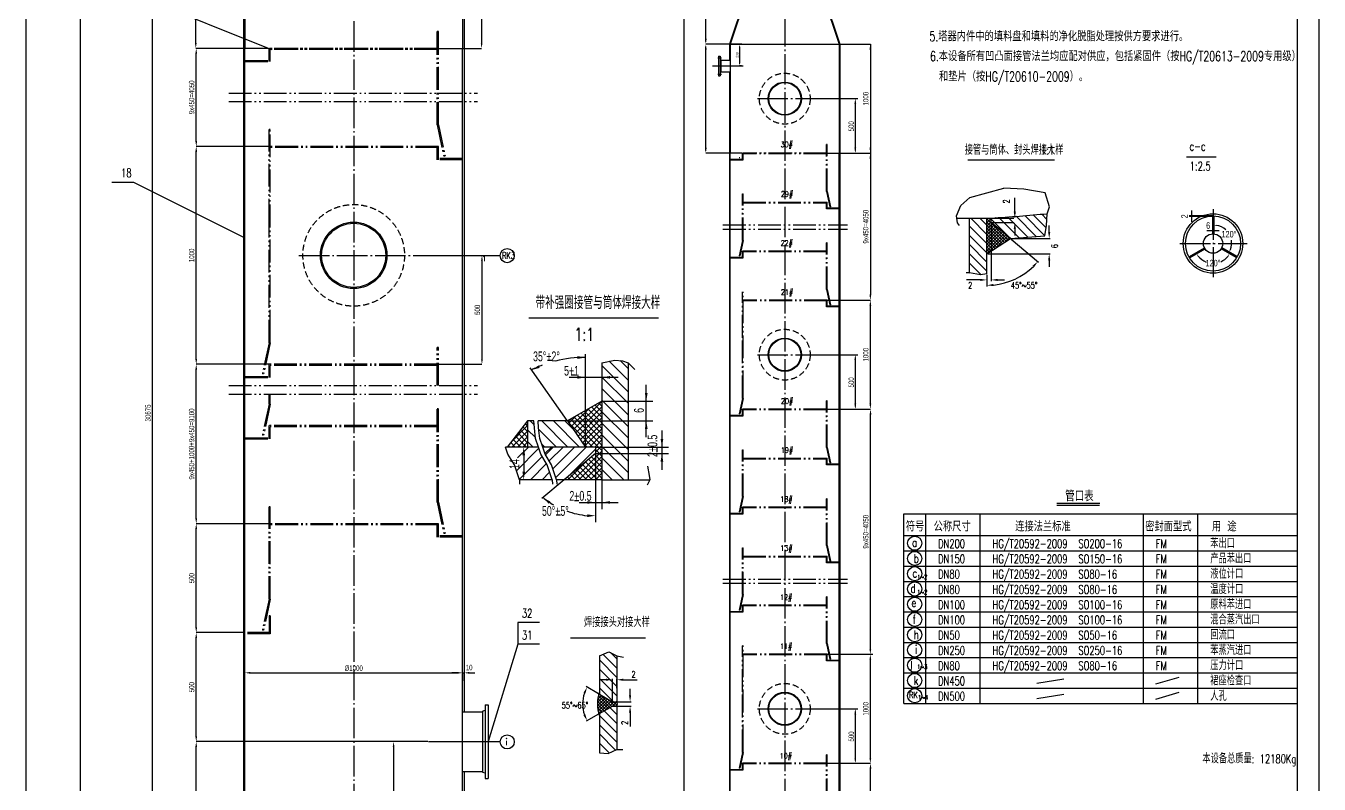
# Model space of a CAD drawing. Extents: x -16247 to -10307, y 4801 to 15314.
# Drawn here: x -16247 to -10307, y 8267 to 11746 of the extents above; entities that cross this region are included whole.
import ezdxf

# ---------------------------------------------------------------- set-up
doc = ezdxf.new("R2010")
doc.units = 0
doc.header["$LTSCALE"] = 70
doc.header["$MEASUREMENT"] = 0
for name, pattern in [('CENTER', [2.5, 2, -0.2, 0.1, -0.2]), ('DASHED', [0.6, 0.4, -0.2]), ('PHANTOM', [2.3, 1.5, -0.2, 0.1, -0.2, 0.1, -0.2])]:
    doc.linetypes.add(name, pattern=pattern)
doc.layers.get('0').update_dxf_attribs({"linetype": 'CONTINUOUS'})
for name, color, linetype in [('1', 1, 'CENTER'), ('2', 2, 'DASHED'), ('3', 3, 'CONTINUOUS'), ('5', 5, 'PHANTOM'), ('6', 6, 'CONTINUOUS'), ('LS', 3, 'CONTINUOUS')]:
    doc.layers.add(name, color=color, linetype=linetype)
doc.styles.add('HZ', font='TXT.SHX', dxfattribs={"width": 0.7, "bigfont": 'HZTXT.SHX'})
doc.styles.add('HZ1', font='TXT.SHX', dxfattribs={"width": 0.7, "bigfont": 'HZTXT.SHX'})
doc.styles.get("Standard").update_dxf_attribs({"font": 'GBTXT', "width": 0.67, "bigfont": 'INTECAD'})
pattern_1 = [(315, (-15916.43, -7437.582), (12.727922, 12.727922), [])]
pattern_2 = [(225, (-15916.43, -7437.582), (12.727922, -12.727922), [])]

msp = doc.modelspace()

# ---------------------------------------------------------------- hatches: boundary and pattern name
h = msp.add_hatch()
h.set_pattern_fill('_U', color=256, scale=18, angle=315, style=0, pattern_type=0)
h.set_pattern_definition(pattern_1)
h.paths.add_polyline_path([(-13676.1, 9813.6), (-13631.1, 9813.6), (-13631.1, 9783.6), (-13774.1, 9663.6), (-13601.1, 9663.6), (-13601.1, 10023.6), (-13760.2, 9933.6)])
h = msp.add_hatch()
h.set_pattern_fill('_U', color=256, scale=18, angle=585, style=0, pattern_type=0)
h.set_pattern_definition(pattern_2)
h.paths.add_polyline_path([(-13601.1, 10023.6), (-13760.2, 9933.6), (-13676.1, 9813.6), (-13631.1, 9813.6), (-13631.1, 9783.6), (-13774.1, 9663.6), (-13601.1, 9663.6)])
h = msp.add_hatch()
h.set_pattern_fill('_U', color=256, scale=18, angle=585, style=0, pattern_type=0)
h.set_pattern_definition(pattern_2)
h.paths.add_polyline_path([(-14036.4, 9813.6), (-13942.5, 9813.6), (-13942.5, 9933.6)])
h = msp.add_hatch()
h.set_pattern_fill('_U', color=256, scale=18, angle=315, style=0, pattern_type=0)
h.set_pattern_definition(pattern_1)
h.paths.add_polyline_path([(-13942.5, 9933.6), (-14036.4, 9813.6), (-13942.5, 9813.6)])
h = msp.add_hatch()
h.set_pattern_fill('_U', color=256, scale=10, angle=315, style=0, pattern_type=0)
h.set_pattern_definition([(315, (-17146.988, 5030.55), (7.071068, 7.071068), [])])
h.paths.add_polyline_path([(-13533, 8647.5), (-13533, 8644.4), (-13553, 8644.4), (-13613, 8679), (-13613, 8688.5, 0.166667), (-13613, 8580.5), (-13613, 8590.1), (-13553, 8624.7), (-13533, 8624.7), (-13533, 8621.5, 0.232073)])
h = msp.add_hatch()
h.set_pattern_fill('_U', color=256, scale=10, angle=45, style=0, pattern_type=0)
h.set_pattern_definition([(45, (-17146.988, 5030.55), (-7.071068, 7.071068), [])])
h.paths.add_polyline_path([(-13533, 8647.5), (-13533, 8644.4), (-13553, 8644.4), (-13613, 8679), (-13613, 8688.5, 0.166667), (-13613, 8580.5), (-13613, 8590.1), (-13553, 8624.7), (-13533, 8624.7), (-13533, 8621.5, 0.232073)])

# ---------------------------------------------------------------- linework, layer by layer
for p, q in [((-16247.2, 15313.7), (-16247.2, 4801.2)), ((-10307.2, 4801.2), (-10307.2, 15313.7)), ((-15665.1, 4989.8), (-15665.1, 15078.7)), ((-13223.4, 5001.3), (-13223.4, 12855)), ((-15466.8, 11668.1), (-15466.8, 12618.1)), ((-14153.9, 12118.1), (-14153.9, 11668.1)), ((-13124.3, 11674.7), (-13124.3, 11949.7)), ((-15752.2, 11892.4), (-15119.3, 11637.5)), ((-15136.4, 11643.1), (-15466.8, 11643.1)), ((-15134.4, 11643.1), (-15464.7, 11643.1)), ((-14437.7, 11643.1), (-14153.9, 11643.1)), ((-13016, 11662.2), (-13124.3, 11662.2)), ((-12959.1, 11662.2), (-13124.3, 11662.2)), ((-13124.3, 11174.7), (-13124.3, 11649.7)), ((-12960.1, 11662.2), (-12969.4, 11662.2)), ((-12969.4, 11649.7), (-12969.4, 11574.7)), ((-12565.2, 11662.2), (-12368.5, 11662.2)), ((-12506.3, 11662.2), (-12368.5, 11662.2)), ((-12368.5, 11662.2), (-12368.5, 10512.2)), ((-15464.7, 11218.1), (-15464.7, 11618.1)), ((-13069.4, 11600.1), (-13051.5, 11600.1)), ((-13069.4, 11524.2), (-13051.5, 11524.2)), ((-12960.1, 11562.2), (-12969.4, 11562.2)), ((-12621.2, 11412.2), (-12425.7, 11412.2)), ((-12621.2, 11412.2), (-12467.1, 11412.2)), ((-12437.6, 11399.7), (-12437.6, 11174.7)), ((-15132.4, 11193.1), (-15464.7, 11193.1)), ((-15134.4, 11193.1), (-15464.7, 11193.1)), ((-15464.7, 10218.1), (-15464.7, 11168.1)), ((-12959.1, 11162.2), (-13124.3, 11162.2)), ((-12958.1, 11162.2), (-13123.2, 11162.2)), ((-12609.7, 11162.2), (-12467.8, 11162.2)), ((-12568, 11162.2), (-12429.4, 11162.2)), ((-12506.3, 11162.2), (-12368.5, 11162.2)), ((-15852.2, 11028.4), (-15752.2, 11028.4)), ((-15752.2, 11028.4), (-15241.5, 10773.6)), ((-11911.7, 10957.9), (-11755, 11001.2)), ((-11664, 10996.6), (-11755, 11001.2)), ((-11566, 10980.4), (-11664, 10996.6)), ((-11953.3, 10921.5), (-11911.7, 10957.9)), ((-11704.9, 10893.8), (-11704.9, 10957.8)), ((-11545, 10915.4), (-11566, 10980.4)), ((-11972.1, 10875), (-11953.3, 10921.5)), ((-11967.9, 10841.6), (-11972.1, 10875)), ((-11606.4, 10779.8), (-11698.8, 10872.2)), ((-11567.4, 10783.2), (-11659.6, 10875.3)), ((-11560.7, 10818.9), (-11620.4, 10878.6)), ((-11557.3, 10857.9), (-11581.4, 10882)), ((-11559, 10829.4), (-11555.8, 10884.3)), ((-11555.8, 10884.3), (-11545, 10915.4)), ((-11958.9, 10829.8), (-11967.9, 10841.6)), ((-11913, 10863.8), (-11709.9, 10863.8)), ((-11833, 10747), (-11913, 10827)), ((-11833, 10789.5), (-11907.3, 10863.8)), ((-11833, 10831.9), (-11864.9, 10863.8)), ((-11813, 10861.7), (-11833, 10841.7)), ((-11735.9, 10763.2), (-11833, 10860.2)), ((-11813, 10847.5), (-11833, 10827.5)), ((-11744.5, 10757.6), (-11833, 10846)), ((-11807.3, 10839), (-11833, 10813.4)), ((-11799.6, 10832.6), (-11833, 10799.2)), ((-11753.1, 10752), (-11833, 10831.9)), ((-11791.9, 10826.1), (-11833, 10785.1)), ((-11784.2, 10819.7), (-11833, 10771)), ((-11761.6, 10746.4), (-11833, 10817.8)), ((-11776.6, 10813.2), (-11833, 10756.8)), ((-11813, 10854.3), (-11822.4, 10863.8)), ((-11821.6, 10843.9), (-11709.9, 10843.9)), ((-11724.1, 10770.2), (-11813, 10859)), ((-11813, 10838.8), (-11813, 10575.4)), ((-11794.1, 10866.4), (-11795.5, 10865)), ((-11684.8, 10773.3), (-11777.8, 10866.3)), ((-11645.5, 10776.5), (-11738.2, 10869.2)), ((-11704.9, 10813.9), (-11704.9, 10783.9)), ((-11566.8, 10783.3), (-11559, 10829.4)), ((-11547, 10800.1), (-11547, 10830.1)), ((-11833, 10704.6), (-11913, 10784.6)), ((-11768.9, 10806.8), (-11833, 10742.7)), ((-11770.2, 10740.9), (-11833, 10803.6)), ((-11761.2, 10800.3), (-11833, 10728.5)), ((-11753.5, 10793.9), (-11833, 10714.4)), ((-11778.8, 10735.3), (-11833, 10789.5)), ((-11745.8, 10787.4), (-11833, 10700.2)), ((-11787.3, 10729.7), (-11833, 10775.3)), ((-11795.9, 10724.1), (-11833, 10761.2)), ((-11738.1, 10781), (-11793.2, 10725.9)), ((-11730.4, 10774.5), (-11752.6, 10752.3)), ((-11727.4, 10768.7), (-11747.3, 10788.7)), ((-11721.4, 10766.9), (-11595.5, 10661.3)), ((-11720.2, 10770.1), (-11542, 10770.1)), ((-14460.6, 10693.1), (-14152.4, 10693.1)), ((-14330.2, 10693.1), (-14069.4, 10693.1)), ((-11833, 10662.2), (-11913, 10742.2)), ((-11833, 10619.8), (-11913, 10699.8)), ((-11804.4, 10718.5), (-11833, 10747)), ((-11813, 10713), (-11833, 10732.9)), ((-11821.6, 10707.4), (-11833, 10718.8)), ((-11830.1, 10701.8), (-11833, 10704.6)), ((-11828, 10700), (-11542, 10700)), ((-14152.4, 10668.1), (-14152.4, 10218.1)), ((-11859.4, 10603.8), (-11913, 10657.3)), ((-11547, 10670), (-11547, 10640)), ((-11913, 10612.4), (-11929, 10613.4)), ((-11863, 10580.4), (-11927, 10580.4)), ((-11909.9, 10611.8), (-11913, 10614.9)), ((-11862, 10603.4), (-11913, 10612.4)), ((-11833, 10608.4), (-11862, 10603.4)), ((-11833, 10603.4), (-11833, 10550.5)), ((-11833, 10603.4), (-11833, 10575.4)), ((-11783, 10580.4), (-11753, 10580.4)), ((-12565.2, 10487.2), (-12368.5, 10487.2)), ((-12506.3, 10487.2), (-12368.5, 10487.2)), ((-12368.5, 10012.2), (-12368.5, 10462.2)), ((-13937.2, 10405.9), (-13341, 10405.9)), ((-12621.2, 10237.2), (-12425.7, 10237.2)), ((-12621.2, 10237.2), (-12467.1, 10237.2)), ((-12437.6, 10224.7), (-12437.6, 9999.7)), ((-15126.8, 10193.1), (-15464.7, 10193.1)), ((-15132.4, 10193.1), (-15464.7, 10193.1)), ((-15464.7, 9486.6), (-15464.7, 10168.1)), ((-14460.6, 10193.1), (-14152.4, 10193.1)), ((-13850.9, 10211.8), (-13831.7, 10211.8)), ((-13601.1, 10200.3), (-13542.3, 10212.5)), ((-13601.1, 10187.5), (-13481.1, 10067.5)), ((-13567.8, 10207.2), (-13481.1, 10120.6)), ((-13542.3, 10212.5), (-13507.2, 10208.8)), ((-13517.4, 10209.9), (-13481.1, 10173.6)), ((-13507.2, 10208.8), (-13481.1, 10200.3)), ((-13481.1, 10200.3), (-13450.2, 10168.8)), ((-13743.3, 10144.9), (-13723.3, 10144.9)), ((-13601.1, 10134.5), (-13481.1, 10014.5)), ((-13601.1, 10081.5), (-13481.1, 9961.5)), ((-13601.1, 10028.4), (-13481.1, 9908.4)), ((-12621.2, 9987.2), (-12467.1, 9987.2)), ((-12568, 9987.2), (-12429.4, 9987.2)), ((-12509.6, 9987.2), (-12368.5, 9987.2)), ((-13930.6, 9933.6), (-13912.8, 9915.9)), ((-13911.7, 9901.7), (-13914.2, 9933.6)), ((-13892, 9901.7), (-13894.5, 9933.6)), ((-13877.5, 9933.6), (-13757.5, 9813.6)), ((-13824.5, 9933.6), (-13704.5, 9813.6)), ((-13771.5, 9933.6), (-13733.7, 9895.9)), ((-13601.1, 9975.4), (-13481.1, 9855.4)), ((-13601.1, 9922.4), (-13481.1, 9802.4)), ((-12368.5, 8887.2), (-12368.5, 9962.2)), ((-13942.5, 9892.5), (-13907.2, 9857.2)), ((-13906.7, 9852.1), (-13911.7, 9901.7)), ((-13887, 9852.1), (-13892, 9901.7)), ((-13891.3, 9894.3), (-13810.6, 9813.6)), ((-13601.1, 9869.3), (-13481.1, 9749.3)), ((-14033.1, 9781.4), (-14044, 9813.6)), ((-13891.3, 9808), (-13994.4, 9705)), ((-13938.7, 9813.6), (-13988.7, 9763.7)), ((-13942.5, 9839.4), (-13916.6, 9813.6)), ((-13893.2, 9813.6), (-13906.7, 9852.1)), ((-13882.2, 9781.4), (-13893.2, 9813.6)), ((-13873.5, 9813.6), (-13887, 9852.1)), ((-13878.8, 9828.8), (-13863.6, 9813.6)), ((-13862.6, 9781.4), (-13873.5, 9813.6)), ((-13832.7, 9813.6), (-13863.2, 9783.1)), ((-13825.1, 9813.6), (-13860.6, 9778.1)), ((-13779.7, 9813.6), (-13843.6, 9749.7)), ((-13726.6, 9813.6), (-13826.7, 9713.5)), ((-13673.6, 9813.6), (-13813.5, 9673.7)), ((-13631.1, 9803), (-13751.8, 9682.3)), ((-13601.1, 9816.3), (-13481.1, 9696.3)), ((-13347.5, 9791.4), (-13347.5, 9812.1)), ((-14003.1, 9731.3), (-14033.1, 9781.4)), ((-13875.7, 9770.5), (-13981.2, 9665.1)), ((-13852.2, 9731.3), (-13882.2, 9781.4)), ((-13832.5, 9731.3), (-13862.6, 9781.4)), ((-13601.1, 9763.3), (-13501.5, 9663.6)), ((-13980.7, 9663.6), (-14003.1, 9731.3)), ((-13855.9, 9737.4), (-13929.7, 9663.6)), ((-13841.5, 9698.7), (-13876.6, 9663.6)), ((-13829.9, 9663.6), (-13852.2, 9731.3)), ((-13810.2, 9663.6), (-13832.5, 9731.3)), ((-13601.1, 9710.2), (-13554.5, 9663.6)), ((-13392, 9726.2), (-13384.2, 9682.5)), ((-13384.2, 9682.5), (-13380.6, 9663.6)), ((-13980.7, 9663.6), (-13979.2, 9642.5)), ((-13829.9, 9663.6), (-13828.4, 9642.5)), ((-13810.2, 9663.6), (-13808.7, 9642.5)), ((-13380.6, 9663.6), (-13393.9, 9638.9)), ((-13727.5, 9567.6), (-13706.8, 9567.6)), ((-12214.1, 9507), (-10407.2, 9507)), ((-11512.1, 9547), (-11315.8, 9547)), ((-15126.8, 9461.6), (-15464.7, 9461.6)), ((-15126.8, 9461.6), (-15464.7, 9461.6)), ((-13811.3, 9502), (-13791.1, 9502)), ((-15464.7, 8986.6), (-15464.7, 9436.6)), ((-12214.1, 9407), (-10407.2, 9407)), ((-12214.1, 9337), (-10407.2, 9337)), ((-12214.1, 9267), (-10407.2, 9267)), ((-12214.1, 9197), (-10407.2, 9197)), ((-12214.1, 9127), (-10407.2, 9127)), ((-12214.1, 9057), (-10407.2, 9057)), ((-13887.4, 9008.8), (-13987.4, 9008.8)), ((-13987.4, 9008.8), (-13987.4, 8908.8)), ((-12214.1, 8987), (-10407.2, 8987)), ((-15243.5, 8961.6), (-15464.7, 8961.6)), ((-15243.5, 8961.6), (-15464.7, 8961.6)), ((-15464.7, 8486.6), (-15464.7, 8936.6)), ((-12214.1, 8917), (-10407.2, 8917)), ((-13987.4, 8908.8), (-14123.7, 8461.6)), ((-13887.4, 8908.8), (-13987.4, 8908.8)), ((-13613, 8855.5), (-13569, 8873.5)), ((-13596.5, 8862.3), (-13533, 8798.7)), ((-13569, 8873.5), (-13533, 8855.5)), ((-13561.7, 8869.9), (-13533, 8841.2)), ((-13533, 8855.5), (-13502, 8848.5)), ((-12565.2, 8862.2), (-12357.6, 8862.2)), ((-12565.2, 8862.2), (-12368.5, 8862.2)), ((-13613, 8836.3), (-13533, 8756.3)), ((-13613, 8793.9), (-13533, 8713.9)), ((-12368.5, 8387.2), (-12368.5, 8837.2)), ((-12214.1, 8847), (-10407.2, 8847)), ((-15241.5, 8766.9), (-15241.5, 8777.3)), ((-15216.5, 8777.3), (-14266.5, 8777.3)), ((-14266.5, 8777.3), (-14291.5, 8777.3)), ((-14241.5, 8766.9), (-14241.5, 8777.3)), ((-14241.5, 8777.3), (-14234.8, 8777.3)), ((-14241.5, 8775.3), (-14241.5, 8740)), ((-14234.8, 8775.3), (-14234.8, 8740)), ((-14209.8, 8777.3), (-14184.8, 8777.3)), ((-13613, 8751.5), (-13533, 8671.5)), ((-13583, 8745.5), (-13613, 8745.5)), ((-13553, 8649.4), (-13553, 8750.5)), ((-13533, 8707.5), (-13533, 8750.5)), ((-13503, 8745.5), (-13439, 8745.5)), ((-12214.1, 8777), (-10407.2, 8777)), ((-11603.5, 8729.9), (-11479.1, 8749.1)), ((-11057, 8726.9), (-10950.3, 8758)), ((-13617.3, 8681.5), (-13673.7, 8714.1)), ((-13613, 8709), (-13548.3, 8644.4)), ((-13472, 8673.9), (-13472, 8703.9)), ((-12214.1, 8707), (-10407.2, 8707)), ((-11603.5, 8659.9), (-11479.1, 8679.1)), ((-11057, 8656.9), (-10950.3, 8688)), ((-13564.5, 8618.1), (-13533, 8586.6)), ((-13528.7, 8643.9), (-13467, 8643.9)), ((-13528.7, 8624.7), (-13467, 8624.7)), ((-12214.1, 8637), (-10407.2, 8637)), ((-13617.3, 8587.6), (-13673.7, 8555)), ((-13613, 8581.8), (-13533, 8501.8)), ((-13591.4, 8602.6), (-13533, 8544.2)), ((-13472, 8594.7), (-13472, 8530.7)), ((-12621.2, 8612.2), (-12425.7, 8612.2)), ((-12437.6, 8599.7), (-12437.6, 8374.7)), ((-13613, 8539.3), (-13533, 8459.3)), ((-13613, 8496.9), (-13538.8, 8422.7)), ((-14400.4, 8461.6), (-15464.7, 8461.6)), ((-15250.2, 8461.6), (-15464.7, 8461.6)), ((-15464.7, 6927.6), (-15464.7, 8436.6)), ((-14402.4, 8461.6), (-14558.1, 8461.6)), ((-14558.1, 8436.6), (-14558.1, 7986.6)), ((-14330.2, 8461.6), (-14069.4, 8461.6)), ((-13613, 8454.5), (-13567.3, 8408.8)), ((-13613, 8412.1), (-13611.3, 8410.4)), ((-13613, 8410.5), (-13572, 8406.5)), ((-13572, 8406.5), (-13533, 8425.5)), ((-13533, 8425.5), (-13506, 8425.5)), ((-12621.2, 8362.2), (-12467.1, 8362.2)), ((-12568, 8362.2), (-12429.4, 8362.2)), ((-12509.6, 8362.2), (-12368.5, 8362.2)), ((-12368.5, 7262.2), (-12368.5, 8337.2))]:
    msp.add_line(p, q)
at = {"color": 0}
for p, q in [((-10795, 10874), (-10903.8, 10874)), ((-10798, 10871.5), (-10903.8, 10871.5)), ((-10893.8, 10899), (-10893.8, 10874)), ((-10893.8, 10874), (-10893.8, 10871.5)), ((-10893.8, 10871.5), (-10893.8, 10846.5)), ((-10797.5, 10813.4), (-10797.5, 10795.8)), ((-10791.5, 10813.4), (-10791.5, 10795.8)), ((-10797.5, 10805.8), (-10822.5, 10805.8)), ((-10791.5, 10805.8), (-10797.5, 10805.8)), ((-10766.5, 10805.8), (-10791.5, 10805.8)), ((-13676.1, 10164.7), (-13676.1, 10239.3)), ((-13761, 9934.8), (-13931, 10177.6)), ((-13676.1, 9815.1), (-13676.1, 10163.2)), ((-13676.1, 10133.2), (-13751.1, 10133.2)), ((-13601.1, 10133.2), (-13676.1, 10133.2)), ((-13526.1, 10133.2), (-13601.1, 10133.2)), ((-13397.8, 10023.6), (-13397.8, 10098.6)), ((-13599.6, 10023.6), (-13367.8, 10023.6)), ((-13397.8, 9933.6), (-13397.8, 10023.6)), ((-13758.7, 9933.6), (-13367.8, 9933.6)), ((-13397.8, 9858.6), (-13397.8, 9933.6)), ((-13325.8, 9888.6), (-13325.8, 9813.6)), ((-13629.6, 9813.6), (-13295.8, 9813.6)), ((-13479.6, 9813.6), (-13366.8, 9813.6)), ((-13325.8, 9813.6), (-13325.8, 9783.6)), ((-13960.7, 9776.1), (-13960.7, 9701.1)), ((-13631.1, 9782.1), (-13631.1, 9529.1)), ((-13629.6, 9783.6), (-13295.8, 9783.6)), ((-13325.8, 9783.6), (-13325.8, 9708.6)), ((-13775.3, 9662.6), (-13877.6, 9576.8)), ((-13631.1, 9624.7), (-13631.1, 9468.4)), ((-13601.1, 9662.1), (-13601.1, 9529.1)), ((-13706.1, 9559.1), (-13631.1, 9559.1)), ((-13631.1, 9559.1), (-13601.1, 9559.1)), ((-13601.1, 9559.1), (-13526.1, 9559.1))]:
    msp.add_line(p, q, dxfattribs=at)
for centre in [(-14036.3, 10691.9), (-12164.8, 9372.2), (-12164.8, 9302.2), (-12164.8, 9232.2), (-12164.8, 9162.2), (-12164.8, 9092.2), (-12164.8, 9022.2), (-12164.8, 8952.2), (-12164.8, 8882.2), (-12164.8, 8812.2), (-12164.8, 8742.2), (-12164.8, 8672.2), (-14036.3, 8460.4)]:
    msp.add_circle(centre, 32.5)
for centre, radius, start, end in [((-10791.5, 10749.3), 82.3, 47.69911, 81.26699), ((-10791.5, 10749.3), 82.3, 338.73301, 9.42232), ((-10794.5, 10744.1), 87.6, 218.20094, 248.72964), ((-10794.5, 10744.1), 87.6, 293.56598, 321.79906), ((-13681.8, 9680.7), 543.7, 89.40415, 104.20517), ((-13681.8, 9680.7), 543.7, 110.85577, 116.4488), ((-13631.1, 9880.7), 384.1, 231.16281, 239.92701), ((-13631.1, 9880.7), 384.1, 249.87107, 264.39689)]:
    msp.add_arc(centre, radius, start, end, dxfattribs=at)
for centre, radius, start, end in [((-11833, 10860.5), 305, 275.63744, 314.36256), ((-13535.9, 8634.5), 154.1, 161.16951, 198.83049)]:
    msp.add_arc(centre, radius, start, end)
for points in [[(-15471, 11668.1), (-15462.6, 11668.1), (-15466.8, 11643.1)], [(-15468.9, 11618.1), (-15460.5, 11618.1), (-15464.7, 11643.1)], [(-14158, 11668.1), (-14149.7, 11668.1), (-14153.9, 11643.1)], [(-13128.4, 11687.2), (-13120.1, 11687.2), (-13124.3, 11662.2)], [(-13128.4, 11637.2), (-13120.1, 11637.2), (-13124.3, 11662.2)], [(-12971.5, 11649.7), (-12967.3, 11649.7), (-12969.4, 11662.2)], [(-12372.7, 11637.2), (-12364.3, 11637.2), (-12368.5, 11662.2)], [(-12971.5, 11574.7), (-12967.3, 11574.7), (-12969.4, 11562.2)], [(-12441.8, 11387.2), (-12433.4, 11387.2), (-12437.6, 11412.2)], [(-15468.9, 11218.1), (-15460.5, 11218.1), (-15464.7, 11193.1)], [(-15468.9, 11168.1), (-15460.5, 11168.1), (-15464.7, 11193.1)], [(-13128.4, 11187.2), (-13120.1, 11187.2), (-13124.3, 11162.2)], [(-12441.8, 11187.2), (-12433.4, 11187.2), (-12437.6, 11162.2)], [(-12372.7, 11187.2), (-12364.3, 11187.2), (-12368.5, 11162.2)], [(-12372.7, 11137.2), (-12364.3, 11137.2), (-12368.5, 11162.2)], [(-11699.9, 10893.8), (-11709.9, 10893.8), (-11704.9, 10863.8)], [(-11699.9, 10813.9), (-11709.9, 10813.9), (-11704.9, 10843.9)], [(-11542, 10800.1), (-11552, 10800.1), (-11547, 10770.1)], [(-14156.5, 10668.1), (-14148.2, 10668.1), (-14152.4, 10693.1)], [(-11542, 10670), (-11552, 10670), (-11547, 10700)], [(-11623.3, 10645.9), (-11616, 10639.1), (-11599.3, 10664.5)], [(-11863, 10575.4), (-11863, 10585.4), (-11833, 10580.4)], [(-11783, 10575.4), (-11783, 10585.4), (-11813, 10580.4)], [(-11802.7, 10552), (-11803.2, 10562), (-11833, 10555.5)], [(-12372.7, 10512.2), (-12364.3, 10512.2), (-12368.5, 10487.2)], [(-12372.7, 10462.2), (-12364.3, 10462.2), (-12368.5, 10487.2)], [(-15468.9, 10218.1), (-15460.5, 10218.1), (-15464.7, 10193.1)], [(-14156.5, 10218.1), (-14148.2, 10218.1), (-14152.4, 10193.1)], [(-12441.8, 10212.2), (-12433.4, 10212.2), (-12437.6, 10237.2)], [(-15468.9, 10168.1), (-15460.5, 10168.1), (-15464.7, 10193.1)], [(-12441.8, 10012.2), (-12433.4, 10012.2), (-12437.6, 9987.2)], [(-12372.7, 10012.2), (-12364.3, 10012.2), (-12368.5, 9987.2)], [(-12371.9, 9962.2), (-12363.6, 9962.2), (-12367.8, 9987.2)], [(-15468.9, 9486.6), (-15460.5, 9486.6), (-15464.7, 9461.6)], [(-15468.9, 9436.6), (-15460.5, 9436.6), (-15464.7, 9461.6)], [(-15468.9, 8986.6), (-15460.5, 8986.6), (-15464.7, 8961.6)], [(-15468.9, 8936.6), (-15460.5, 8936.6), (-15464.7, 8961.6)], [(-12372.7, 8887.2), (-12364.3, 8887.2), (-12368.5, 8862.2)], [(-12372.7, 8837.2), (-12364.3, 8837.2), (-12368.5, 8862.2)], [(-15216.5, 8781.5), (-15216.5, 8773.1), (-15241.5, 8777.3)], [(-14266.5, 8781.5), (-14266.5, 8773.1), (-14241.5, 8777.3)], [(-14266.5, 8781.5), (-14266.5, 8773.1), (-14241.5, 8777.3)], [(-14209.8, 8781.5), (-14209.8, 8773.1), (-14234.8, 8777.3)], [(-13583, 8750.5), (-13583, 8740.5), (-13553, 8745.5)], [(-13503, 8750.5), (-13503, 8740.5), (-13533, 8745.5)], [(-13686.4, 8686.4), (-13677.3, 8682.2), (-13669.4, 8711.6)], [(-13477, 8673.9), (-13467, 8673.9), (-13472, 8643.9)], [(-13477, 8594.7), (-13467, 8594.7), (-13472, 8624.7)], [(-13677.3, 8586.9), (-13686.4, 8582.7), (-13669.4, 8557.5)], [(-12441.8, 8587.2), (-12433.4, 8587.2), (-12437.6, 8612.2)], [(-15468.9, 8486.6), (-15460.5, 8486.6), (-15464.7, 8461.6)], [(-15468.9, 8436.6), (-15460.5, 8436.6), (-15464.7, 8461.6)], [(-14562.2, 8436.6), (-14553.9, 8436.6), (-14558.1, 8461.6)], [(-12441.8, 8387.2), (-12433.4, 8387.2), (-12437.6, 8362.2)], [(-12372.7, 8387.2), (-12364.3, 8387.2), (-12368.5, 8362.2)], [(-12371.9, 8337.2), (-12363.6, 8337.2), (-12367.8, 8362.2)]]:
    msp.add_solid(points)
for points in [[(-10893.8, 10874), (-10895.9, 10886.5), (-10891.7, 10886.5)], [(-10893.8, 10871.5), (-10891.7, 10859), (-10895.9, 10859)], [(-10791.5, 10830.6), (-10779, 10828.6), (-10779, 10832.7)], [(-10797.5, 10805.8), (-10810, 10803.7), (-10810, 10807.9)], [(-10791.5, 10805.8), (-10779, 10807.9), (-10779, 10803.7)], [(-10869.6, 10700.7), (-10861.6, 10690.9), (-10865.2, 10688.8)], [(-10719.4, 10700.7), (-10727.5, 10690.9), (-10723.9, 10688.8)], [(-10721.1, 10708.6), (-10716.6, 10720.5), (-10713, 10718.4)], [(-13676.1, 10224.4), (-13713.6, 10218.1), (-13713.6, 10230.6)], [(-13924.2, 10167.1), (-13887.4, 10176.6), (-13892.5, 10188)], [(-13676.1, 10133.2), (-13713.6, 10127), (-13713.6, 10139.5)], [(-13601.1, 10133.2), (-13563.6, 10139.5), (-13563.6, 10127)], [(-13397.8, 10023.6), (-13404, 10061.1), (-13391.5, 10061.1)], [(-13397.8, 9933.6), (-13391.5, 9896.1), (-13404, 9896.1)], [(-13960.7, 9813.6), (-13954.4, 9776.1), (-13966.9, 9776.1)], [(-13325.8, 9813.6), (-13332, 9851.1), (-13319.5, 9851.1)], [(-13325.8, 9783.6), (-13319.5, 9746.1), (-13332, 9746.1)], [(-13960.7, 9663.6), (-13966.9, 9701.1), (-13954.4, 9701.1)], [(-13872, 9581.5), (-13838.6, 9563.4), (-13846.3, 9553.5)], [(-13631.1, 9559.1), (-13668.6, 9552.9), (-13668.6, 9565.4)], [(-13601.1, 9559.1), (-13563.6, 9565.4), (-13563.6, 9552.9)], [(-13631.1, 9498.4), (-13668.6, 9504.7), (-13668.6, 9492.2)]]:
    msp.add_solid(points, dxfattribs=at)
at = {"layer": '1'}
for p, q in [((-13092.8, 11562.2), (-12946.7, 11562.2)), ((-12887.4, 11412.2), (-12622.2, 11412.2)), ((-10794.5, 10905), (-10794.5, 10592.7)), ((-14993.2, 10693.1), (-14462.6, 10693.1)), ((-10946.5, 10747.5), (-10637.2, 10747.5)), ((-12887.4, 10237.2), (-12622.2, 10237.2)), ((-12887.4, 8612.2), (-12622.2, 8612.2)), ((-14398.4, 8461.6), (-14069.4, 8461.6))]:
    msp.add_line(p, q, dxfattribs=at)
at = {"layer": '2'}
for centre, radius in [((-12761.6, 11412.2), 116.7), ((-14741.5, 10693.1), 233.3), ((-12761.6, 10237.2), 116.7), ((-12761.6, 8612.2), 116.7)]:
    msp.add_circle(centre, radius, dxfattribs=at)
at = {"layer": '3', "color": 1, "linetype": 'CENTER'}
for p, q in [((-14741.5, 15092.2), (-14741.5, 6492)), ((-12761.6, 12841.5), (-12761.6, 5752.4))]:
    msp.add_line(p, q, dxfattribs=at)
at = {"layer": '3', "ltscale": 10}
for p, q in [((-15241.5, 12643.1), (-15241.5, 11643.1)), ((-14241.5, 12643.1), (-14241.5, 11643.1)), ((-14234.8, 12643.1), (-14234.8, 11643.1)), ((-15248.2, 12389.1), (-15248.2, 11643.1)), ((-13015, 11662.2), (-13015, 11589.2)), ((-13011.6, 11662.2), (-13011.6, 11162.2)), ((-12511.6, 11662.2), (-12511.6, 11162.2)), ((-12508.3, 11662.2), (-12508.3, 11162.2)), ((-13015, 11535.2), (-13015, 11162.2))]:
    msp.add_line(p, q, dxfattribs=at)
at = {"layer": '3'}
for p, q in [((-12915, 11962.2), (-13015, 11662.2)), ((-12911.6, 11962.2), (-13011.6, 11662.2)), ((-12611.6, 11962.2), (-12511.6, 11662.2)), ((-12608.3, 11962.2), (-12508.3, 11662.2)), ((-15248.2, 11643.1), (-15248.2, 9512)), ((-15241.5, 9512), (-15241.5, 11643.1)), ((-14241.5, 9512), (-14241.5, 11643.1)), ((-14234.8, 11643.1), (-14234.8, 9512)), ((-13015, 11662.2), (-12508.3, 11662.2)), ((-13065.6, 11607.7), (-13065.6, 11516.7)), ((-13065.6, 11607.7), (-13058.9, 11607.7)), ((-13058.9, 11607.7), (-13058.9, 11516.7)), ((-13054.3, 11589.8), (-13058.9, 11591.5)), ((-13054.3, 11534.5), (-13054.3, 11589.8)), ((-13054.3, 11589.2), (-13011.6, 11589.2)), ((-13054.3, 11534.5), (-13058.9, 11532.9)), ((-13054.3, 11535.2), (-13011.6, 11535.2)), ((-13065.6, 11516.7), (-13058.9, 11516.7)), ((-13015, 11162.2), (-13015, 7262.4)), ((-13011.6, 7262.4), (-13011.6, 11162.2)), ((-12511.6, 7262.4), (-12511.6, 11162.2)), ((-12508.3, 11162.2), (-12508.3, 7262.4)), ((-11920, 11132.1), (-11522.5, 11132.1)), ((-10916.8, 11144.5), (-10780.5, 11144.5)), ((-10797.5, 10871.5), (-10797.5, 10791.9)), ((-10791.5, 10871.5), (-10791.5, 10791.9)), ((-11970.7, 10863.8), (-11813, 10863.8)), ((-11913, 10612.4), (-11913, 10863.8)), ((-11833, 10608.4), (-11833, 10863.8)), ((-11813, 10843.8), (-11813, 10863.8)), ((-11725.2, 10770.1), (-11813, 10843.8)), ((-11833, 10700), (-11725.2, 10770.1)), ((-10903.4, 10688.2), (-10834.5, 10727.9)), ((-10900.4, 10683), (-10831.5, 10722.7)), ((-10688.7, 10683), (-10757.6, 10722.7)), ((-10685.7, 10688.2), (-10754.6, 10727.9)), ((-13601.1, 10200.3), (-13601.1, 9663.6)), ((-13481.1, 10200.3), (-13481.1, 9663.6)), ((-13601.1, 10023.6), (-13760.2, 9933.6)), ((-13942.5, 9933.6), (-14036.4, 9813.6)), ((-13942.5, 9933.6), (-13942.5, 9813.6)), ((-13914.2, 9933.6), (-13942.5, 9933.6)), ((-13760.2, 9933.6), (-13894.5, 9933.6)), ((-13760.2, 9933.6), (-13676.1, 9813.6)), ((-13987.1, 9813.6), (-14044, 9813.6)), ((-13893.2, 9813.6), (-13987.1, 9813.6)), ((-13631.1, 9813.6), (-13873.5, 9813.6)), ((-13631.1, 9813.6), (-13631.1, 9783.6)), ((-13631.1, 9783.6), (-13774.1, 9663.6)), ((-13923.8, 9663.6), (-13980.7, 9663.6)), ((-13829.9, 9663.6), (-13923.8, 9663.6)), ((-13601.1, 9663.6), (-13810.2, 9663.6)), ((-13601.1, 9663.6), (-13380.6, 9663.6)), ((-15248.2, 9512), (-15248.2, 8625.2)), ((-15241.5, 8551.8), (-15241.5, 9513.4)), ((-14241.5, 8099.2), (-14241.5, 9512)), ((-14234.8, 9512), (-14234.8, 8598.1)), ((-13746.1, 8937.2), (-13400.9, 8937.2)), ((-13613, 8855.5), (-13613, 8679)), ((-13533, 8855.5), (-13533, 8644.4)), ((-15241.5, 6888.7), (-15241.5, 8764.9)), ((-13613, 8679), (-13553, 8644.4)), ((-15248.2, 8625.2), (-15248.2, 7598.4)), ((-14138.2, 8631.1), (-14138.2, 8292)), ((-14138.2, 8631.1), (-14123.7, 8631.1)), ((-14123.7, 8631.1), (-14123.7, 8292)), ((-13613, 8590.1), (-13553, 8624.7)), ((-13553, 8644.4), (-13533, 8644.4)), ((-13553, 8624.7), (-13533, 8624.7)), ((-13533, 8624.7), (-13533, 8425.5)), ((-14241.5, 8598.1), (-14149.3, 8598.1)), ((-14149.3, 8601), (-14138.2, 8605.2)), ((-14149.3, 8601), (-14149.3, 8322.1)), ((-13613, 8590.1), (-13613, 8410.5)), ((-14241.5, 8325.1), (-14149.3, 8325.1)), ((-14234.8, 8325.1), (-14234.8, 7029.5)), ((-14149.3, 8322.1), (-14138.2, 8317.9)), ((-14241.5, 6888.7), (-14241.5, 8312.3)), ((-14138.2, 8292), (-14123.7, 8292))]:
    msp.add_line(p, q, dxfattribs=at)
for centre, radius in [((-12761.6, 11412.2), 76.4), ((-12761.6, 11412.2), 73.6), ((-10794.5, 10747.6), 136.5), ((-10794.5, 10747.5), 126.5), ((-14741.5, 10693.1), 152.8), ((-14741.5, 10693.1), 147.2), ((-10794.5, 10747.5), 44.5), ((-12761.6, 10237.2), 76.4), ((-12761.6, 10237.2), 73.6), ((-12761.6, 8612.2), 76.4), ((-12761.6, 8612.2), 73.6)]:
    msp.add_circle(centre, radius, dxfattribs=at)
for centre, radius, start, end in [((-10794.5, 10747.5), 124, 88.61368, 91.38632), ((-10794.5, 10747.5), 124, 208.61368, 211.38632), ((-10794.5, 10747.5), 124, 328.61368, 331.38632), ((-13455.5, 8634.5), 166.5, 161.07536, 198.92464), ((-13559.5, 8634.5), 29.5, 333.869, 26.131)]:
    msp.add_arc(centre, radius, start, end, dxfattribs=at)
for major_axis, ratio, start_param, end_param in [((6000, 0), 0.5, 4.848644, 4.892052), ((6100, 0), 0.508197, 4.860925, 4.887244)]:
    msp.add_ellipse((-12628, 13836), major_axis=major_axis, ratio=ratio, start_param=start_param, end_param=end_param, dxfattribs=at)
at = {"layer": '5'}
for p, q in [((-14358.2, 11291.4), (-14358.2, 11720.8)), ((-14358.1, 11643.1), (-14358.1, 11720.8)), ((-14358.1, 11643.1), (-14358.1, 11720.8)), ((-14352.6, 11720.8), (-14358.1, 11720.8)), ((-14352.6, 11720.8), (-14358.1, 11720.8)), ((-14352.6, 11643.1), (-14352.6, 11720.8)), ((-14352.6, 11643.1), (-14352.6, 11720.8)), ((-14352.6, 11292), (-14352.6, 11720.8)), ((-14358.1, 11643.1), (-15130.4, 11643.1)), ((-15130.4, 11582), (-15130.4, 11643.1)), ((-15130.4, 11582), (-15130.4, 11643.1)), ((-14352.6, 11643.1), (-15124.8, 11643.1)), ((-14352.6, 11643.1), (-15124.8, 11643.1)), ((-15241.5, 11587.5), (-15130.4, 11587.5)), ((-15241.5, 11587.5), (-15130.4, 11587.5)), ((-14358.1, 11637.5), (-15124.8, 11637.5)), ((-15124.8, 11582), (-15124.8, 11637.5)), ((-15124.8, 11582), (-15124.8, 11637.5)), ((-14352.6, 11637.5), (-15119.3, 11637.5)), ((-14352.6, 11637.5), (-15119.3, 11637.5)), ((-15241.5, 11582), (-15124.8, 11582)), ((-15241.5, 11582), (-15124.8, 11582)), ((-15315.6, 11437.7), (-14172.9, 11437.7)), ((-15315.6, 11398.9), (-14172.9, 11398.9)), ((-14358.2, 11291.4), (-14327.7, 11149.4)), ((-14352.6, 11292), (-14322, 11149.4)), ((-15124.8, 11270.8), (-15130.4, 11270.8)), ((-15130.4, 10847.5), (-15130.4, 11270.8)), ((-15124.8, 10338.1), (-15124.8, 11270.8)), ((-14352.6, 11193.1), (-15124.8, 11193.1)), ((-14352.6, 11187.5), (-15124.8, 11187.5)), ((-14358.2, 11132), (-14358.2, 11187.5)), ((-14352.6, 11132), (-14352.6, 11193.1)), ((-12567.2, 11201.1), (-12570, 11201.1)), ((-12567.2, 11201.1), (-12570, 11201.1)), ((-12570, 11162.2), (-12570, 11201.1)), ((-12570, 11162.2), (-12570, 11201.1)), ((-12570, 10986.3), (-12570, 11201.1)), ((-12567.2, 11201.1), (-12570, 11201.1)), ((-12567.2, 11162.2), (-12567.2, 11201.1)), ((-12567.2, 11162.2), (-12567.2, 11201.1)), ((-12567.2, 10986.6), (-12567.2, 11201.1)), ((-14241.5, 11132), (-14358.2, 11132)), ((-14241.5, 11137.5), (-14352.6, 11137.5)), ((-14327.7, 11149.4), (-14322, 11149.4)), ((-13011.6, 11134.4), (-12956.1, 11134.4)), ((-13011.6, 11131.6), (-12953.3, 11131.6)), ((-12968.5, 11140.4), (-12971.4, 11140.4)), ((-12968.5, 11140.4), (-12971.4, 11140.4)), ((-12570, 11162.2), (-12956.1, 11162.2)), ((-12570, 11162.2), (-12956.1, 11162.2)), ((-12956.1, 11131.6), (-12956.1, 11162.2)), ((-12567.2, 11162.2), (-12953.3, 11162.2)), ((-12567.2, 11162.2), (-12953.3, 11162.2)), ((-12570, 11159.4), (-12953.3, 11159.4)), ((-12953.3, 11131.6), (-12953.3, 11159.4)), ((-12956.1, 10976.1), (-12953.3, 10976.1)), ((-12956.1, 10761.6), (-12956.1, 10976.1)), ((-12953.3, 10761.3), (-12953.3, 10976.1)), ((-12953.3, 10937.2), (-12567.2, 10937.2)), ((-12953.3, 10934.4), (-12570, 10934.4)), ((-12570, 10986.3), (-12554.7, 10915.4)), ((-12570, 10906.6), (-12570, 10934.4)), ((-12567.2, 10986.6), (-12551.9, 10915.4)), ((-12567.2, 10906.6), (-12567.2, 10937.2)), ((-12511.6, 10906.6), (-12570, 10906.6)), ((-12511.6, 10909.4), (-12567.2, 10909.4)), ((-12554.7, 10915.4), (-12551.9, 10915.4)), ((-12554.7, 10915.4), (-12551.9, 10915.4)), ((-15130.4, 10292), (-15130.4, 10847.5)), ((-13045.4, 10832.7), (-12474.1, 10832.7)), ((-13045.4, 10813.3), (-12474.1, 10813.3)), ((-12956.1, 10761.6), (-12971.4, 10690.4)), ((-12956.1, 10761.6), (-12971.4, 10690.4)), ((-12953.3, 10761.3), (-12968.5, 10690.4)), ((-12953.3, 10761.3), (-12968.5, 10690.4)), ((-12956.1, 10681.6), (-12956.1, 10712.2)), ((-12570, 10712.2), (-12956.1, 10712.2)), ((-12953.3, 10681.6), (-12953.3, 10709.4)), ((-12570, 10709.4), (-12953.3, 10709.4)), ((-12570, 10536.3), (-12570, 10751.1)), ((-12567.2, 10751.1), (-12570, 10751.1)), ((-12567.2, 10536.6), (-12567.2, 10751.1)), ((-13011.6, 10684.4), (-12956.1, 10684.4)), ((-13011.6, 10681.6), (-12953.3, 10681.6)), ((-12968.5, 10690.4), (-12971.4, 10690.4)), ((-12968.5, 10690.4), (-12971.4, 10690.4)), ((-12956.1, 10314.4), (-12956.1, 10526.1)), ((-12953.3, 10059.7), (-12953.3, 10526.1)), ((-12570, 10536.3), (-12554.7, 10465.4)), ((-12567.2, 10536.6), (-12551.9, 10465.4)), ((-12567.2, 10487.2), (-12953.3, 10487.2)), ((-12567.2, 10484.4), (-12953.3, 10484.4)), ((-12570, 10456.6), (-12570, 10484.4)), ((-12511.6, 10456.6), (-12570, 10456.6)), ((-12567.2, 10456.6), (-12567.2, 10487.2)), ((-12511.6, 10459.4), (-12567.2, 10459.4)), ((-12554.7, 10465.4), (-12551.9, 10465.4)), ((-12554.7, 10465.4), (-12551.9, 10465.4)), ((-12554.7, 10465.4), (-12551.9, 10465.4)), ((-15124.8, 10291.4), (-15124.8, 10338.1)), ((-15130.4, 10292), (-15161, 10149.4)), ((-15124.8, 10291.4), (-15155.3, 10149.4)), ((-12956.1, 10036.6), (-12956.1, 10314.4)), ((-14352.6, 10270.8), (-14358.2, 10270.8)), ((-14358.2, 10095.3), (-14358.2, 10270.8)), ((-14352.6, 10095.3), (-14352.6, 10270.8)), ((-15130.4, 10132), (-15130.4, 10193.1)), ((-14358.2, 10193.1), (-15130.4, 10193.1)), ((-15124.8, 10132), (-15124.8, 10187.5)), ((-14358.2, 10187.5), (-15124.8, 10187.5)), ((-15241.5, 10137.5), (-15130.4, 10137.5)), ((-15241.5, 10132), (-15124.8, 10132)), ((-15155.3, 10149.4), (-15161, 10149.4)), ((-15315.6, 10095.3), (-14172.9, 10095.3)), ((-15315.6, 10056.6), (-14172.9, 10056.6)), ((-15130.4, 10010.4), (-15130.4, 10056.6)), ((-15124.8, 10009.9), (-15124.8, 10056.6)), ((-12953.3, 10036.3), (-12953.3, 10059.7)), ((-15130.4, 10010.4), (-15161, 9867.9)), ((-15124.8, 10009.9), (-15155.3, 9867.9)), ((-14358.2, 9559.9), (-14358.2, 9989.3)), ((-14352.6, 9989.3), (-14358.2, 9989.3)), ((-14352.6, 9560.4), (-14352.6, 9989.3)), ((-12956.1, 10036.6), (-12971.4, 9965.4)), ((-12953.3, 10036.3), (-12968.5, 9965.4)), ((-12570, 9987.2), (-12956.1, 9987.2)), ((-12956.1, 9956.6), (-12956.1, 9987.2)), ((-12570, 9984.4), (-12953.3, 9984.4)), ((-12953.3, 9956.6), (-12953.3, 9984.4)), ((-12567.2, 10026.1), (-12570, 10026.1)), ((-12570, 9811.3), (-12570, 10026.1)), ((-12567.2, 10026.1), (-12570, 10026.1)), ((-12567.2, 9811.6), (-12567.2, 10026.1)), ((-13011.6, 9959.4), (-12956.1, 9959.4)), ((-13011.6, 9956.6), (-12953.3, 9956.6)), ((-12968.5, 9965.4), (-12971.4, 9965.4)), ((-15155.3, 9867.9), (-15161, 9867.9)), ((-15130.4, 9850.4), (-15130.4, 9911.6)), ((-14358.2, 9911.6), (-15130.4, 9911.6)), ((-15124.8, 9850.4), (-15124.8, 9906)), ((-14358.2, 9906), (-15124.8, 9906)), ((-15241.5, 9856), (-15130.4, 9856)), ((-15241.5, 9850.4), (-15124.8, 9850.4)), ((-12956.1, 9586.6), (-12956.1, 9801.1)), ((-12956.1, 9801.1), (-12953.3, 9801.1)), ((-12953.3, 9586.3), (-12953.3, 9801.1)), ((-12570, 9811.3), (-12554.7, 9740.4)), ((-12567.2, 9811.6), (-12551.9, 9740.4)), ((-12953.3, 9762.2), (-12567.2, 9762.2)), ((-12953.3, 9759.4), (-12570, 9759.4)), ((-12570, 9731.6), (-12570, 9759.4)), ((-12567.2, 9731.6), (-12567.2, 9762.2)), ((-12511.6, 9731.6), (-12570, 9731.6)), ((-12511.6, 9734.4), (-12567.2, 9734.4)), ((-12554.7, 9740.4), (-12551.9, 9740.4)), ((-12554.7, 9740.4), (-12551.9, 9740.4)), ((-12956.1, 9586.6), (-12971.4, 9515.4)), ((-12953.3, 9586.3), (-12968.5, 9515.4)), ((-12567.2, 9576.1), (-12570, 9576.1)), ((-12570, 9361.3), (-12570, 9576.1)), ((-12567.2, 9361.6), (-12567.2, 9576.1)), ((-15124.8, 9539.3), (-15130.4, 9539.3)), ((-15130.4, 9116), (-15130.4, 9539.3)), ((-15124.8, 9115.4), (-15124.8, 9539.3)), ((-14358.2, 9559.9), (-14327.7, 9417.9)), ((-14352.6, 9560.4), (-14322, 9417.9)), ((-13011.6, 9509.4), (-12956.1, 9509.4)), ((-13011.6, 9506.6), (-12953.3, 9506.6)), ((-12968.5, 9515.4), (-12971.4, 9515.4)), ((-12968.5, 9515.4), (-12971.4, 9515.4)), ((-12570, 9537.2), (-12956.1, 9537.2)), ((-12956.1, 9506.6), (-12956.1, 9537.2)), ((-12570, 9534.4), (-12953.3, 9534.4)), ((-12953.3, 9506.6), (-12953.3, 9534.4)), ((-14352.6, 9461.6), (-15124.8, 9461.6)), ((-14352.6, 9456), (-15124.8, 9456)), ((-14358.2, 9400.4), (-14358.2, 9456)), ((-14352.6, 9400.4), (-14352.6, 9461.6)), ((-14241.5, 9400.4), (-14358.2, 9400.4)), ((-14241.5, 9406), (-14352.6, 9406)), ((-14327.7, 9417.9), (-14322, 9417.9)), ((-12956.1, 9136.6), (-12956.1, 9351.1)), ((-12956.1, 9351.1), (-12953.3, 9351.1)), ((-12953.3, 9136.3), (-12953.3, 9351.1)), ((-12570, 9361.3), (-12554.7, 9290.4)), ((-12567.2, 9361.6), (-12551.9, 9290.4)), ((-12953.3, 9312.2), (-12567.2, 9312.2)), ((-12953.3, 9309.4), (-12570, 9309.4)), ((-12570, 9281.6), (-12570, 9309.4)), ((-12511.6, 9281.6), (-12570, 9281.6)), ((-12567.2, 9281.6), (-12567.2, 9312.2)), ((-12511.6, 9284.4), (-12567.2, 9284.4)), ((-12554.7, 9290.4), (-12551.9, 9290.4)), ((-12554.7, 9290.4), (-12551.9, 9290.4)), ((-13045.4, 9207.7), (-12474.1, 9207.7)), ((-13045.4, 9188.3), (-12474.1, 9188.3)), ((-15130.4, 9116), (-15161, 8973.5)), ((-15124.8, 9115.4), (-15155.3, 8973.5)), ((-12956.1, 9136.6), (-12971.4, 9065.4)), ((-12956.1, 9136.6), (-12971.4, 9065.4)), ((-12953.3, 9136.3), (-12968.5, 9065.4)), ((-12953.3, 9136.3), (-12968.5, 9065.4)), ((-12570, 8911.3), (-12570, 9126.1)), ((-12567.2, 9126.1), (-12570, 9126.1)), ((-12567.2, 8911.6), (-12567.2, 9126.1)), ((-15124.8, 9039.3), (-15130.4, 9039.3)), ((-15130.4, 9039.3), (-15130.4, 8961.6)), ((-15124.8, 9039.3), (-15124.8, 8956)), ((-13011.6, 9059.4), (-12956.1, 9059.4)), ((-13011.6, 9056.6), (-12953.3, 9056.6)), ((-12968.5, 9065.4), (-12971.4, 9065.4)), ((-12968.5, 9065.4), (-12971.4, 9065.4)), ((-12570, 9087.2), (-12956.1, 9087.2)), ((-12956.1, 9056.6), (-12956.1, 9087.2)), ((-12570, 9084.4), (-12953.3, 9084.4)), ((-12953.3, 9056.6), (-12953.3, 9084.4)), ((-15155.3, 8973.5), (-15161, 8973.5)), ((-15124.8, 8961.6), (-15241.5, 8961.6)), ((-15124.8, 8956), (-15241.5, 8956)), ((-12570, 8911.3), (-12554.7, 8840.4)), ((-12567.2, 8911.6), (-12551.9, 8840.4)), ((-12956.1, 8689.4), (-12956.1, 8901.1)), ((-12953.3, 8901.1), (-12956.1, 8901.1)), ((-12953.3, 8434.7), (-12953.3, 8901.1)), ((-12567.2, 8862.2), (-12953.3, 8862.2)), ((-12567.2, 8859.4), (-12953.3, 8859.4)), ((-12570, 8831.6), (-12570, 8859.4)), ((-12567.2, 8831.6), (-12567.2, 8862.2)), ((-12511.6, 8831.6), (-12570, 8831.6)), ((-12511.6, 8834.4), (-12567.2, 8834.4)), ((-12554.7, 8840.4), (-12551.9, 8840.4)), ((-12554.7, 8840.4), (-12551.9, 8840.4)), ((-12554.7, 8840.4), (-12551.9, 8840.4)), ((-12956.1, 8411.6), (-12956.1, 8689.4)), ((-12956.1, 8411.6), (-12971.4, 8340.4)), ((-12953.3, 8411.3), (-12968.5, 8340.4)), ((-12953.3, 8411.3), (-12953.3, 8434.7)), ((-12567.2, 8401.1), (-12570, 8401.1)), ((-12570, 8186.3), (-12570, 8401.1)), ((-12567.2, 8401.1), (-12570, 8401.1)), ((-12567.2, 8186.6), (-12567.2, 8401.1)), ((-13011.6, 8334.4), (-12956.1, 8334.4)), ((-13011.6, 8331.6), (-12953.3, 8331.6)), ((-12968.5, 8340.4), (-12971.4, 8340.4)), ((-12956.1, 8331.6), (-12956.1, 8362.2)), ((-12570, 8362.2), (-12956.1, 8362.2)), ((-12953.3, 8331.6), (-12953.3, 8359.4)), ((-12570, 8359.4), (-12953.3, 8359.4))]:
    msp.add_line(p, q, dxfattribs=at)
at = {"layer": '6'}
for p, q in [((-15997.2, 15261.6), (-15997.2, 4901.2)), ((-10407.2, 4901.2), (-10407.2, 15261.6)), ((-11512.1, 9555.5), (-11314.8, 9555.5))]:
    msp.add_line(p, q, dxfattribs=at)
at = {"layer": 'LS'}
for p, q in [((-12214.1, 8637), (-12214.1, 9507)), ((-12114.1, 8637), (-12114.1, 9507)), ((-11864.1, 8637), (-11864.1, 9507)), ((-11114.1, 8637), (-11114.1, 9507)), ((-10864.1, 8637), (-10864.1, 9507))]:
    msp.add_line(p, q, dxfattribs=at)

# ---------------------------------------------------------------- texts
at = {"width": 0.7}
for s, height, style, p in [('  5.塔器内件中的填料盘和填料的净化脱脂处理按供方要求进行。 ', 45, 'HZ1', (-12153.2, 11675.9)), ('  6.本设备所有凹凸面接管法兰均应配对供应，包括紧固件（按HG/T20613-2009专用级） ', 45, 'HZ1', (-12150.7, 11584.6)), ('  和垫片（按HG/T20610-2009）。', 45, 'HZ1', (-12109.2, 11491.3)), ('接管与筒体、封头焊接大样', 40, 'HZ1', (-11935.1, 11155.6)), ('1:1', 40, 'HZ1', (-11584.3, 11155.8)), ('1:2.5', 40, 'HZ1', (-10901.3, 11082.7)), ('18', 40, 'HZ1', (-15809.9, 11051.7)), ('1', 25, 'HZ', (-14150.9, 10666.4)), ('带补强圈接管与筒体焊接大样', 60, 'HZ1', (-13906.4, 10446.4)), ('1:1', 60, 'HZ1', (-13727.4, 10300.5)), ('管口表', 50, 'HZ', (-11473.9, 9563.9)), ('符号', 45, 'HZ', (-12205.8, 9426.5)), (' 公称尺寸', 45, 'HZ', (-12105.8, 9426.5)), ('     连接法兰标准', 45, 'HZ', (-11855.8, 9426.5)), ('密封面型式', 45, 'HZ', (-11105.8, 9426.5)), ('  用 途', 45, 'HZ', (-10855.8, 9426.5)), ('DN200', 40, 'HZ1', (-12057.2, 9349.9)), ('HG/T20592-2009  SO200-16', 40, 'HZ1', (-11807.2, 9349.9)), ('FM', 40, 'HZ1', (-11057.2, 9349.9)), ('苯出口', 40, 'HZ1', (-10807.2, 9349.9)), ('HG/T20592-2009  SO150-16', 40, 'HZ1', (-11807.2, 9279.9)), ('DN150', 40, 'HZ1', (-12057.2, 9279.9)), ('FM', 40, 'HZ1', (-11057.2, 9279.9)), ('产品苯出口', 40, 'HZ1', (-10807.2, 9279.9)), ('1~2', 20, 'HZ1', (-12153.8, 9207.4)), ('DN80', 40, 'HZ1', (-12057.2, 9209.9)), ('HG/T20592-2009  SO80-16', 40, 'HZ1', (-11807.2, 9209.9)), ('FM', 40, 'HZ1', (-11057.2, 9209.9)), ('液位计口', 40, 'HZ1', (-10807.2, 9209.9)), ('1~2', 20, 'HZ1', (-12153.8, 9137.4)), ('DN80', 40, 'HZ1', (-12057.2, 9139.9)), ('HG/T20592-2009  SO80-16', 40, 'HZ1', (-11807.2, 9139.9)), ('FM', 40, 'HZ1', (-11057.2, 9139.9)), ('温度计口', 40, 'HZ1', (-10807.2, 9139.9)), ('DN100', 40, 'HZ1', (-12057.2, 9069.9)), ('HG/T20592-2009  SO100-16', 40, 'HZ1', (-11807.2, 9069.9)), ('FM', 40, 'HZ1', (-11057.2, 9069.9)), ('原料苯进口', 40, 'HZ1', (-10807.2, 9069.9)), ('32', 40, 'HZ1', (-13968.9, 9030.5)), ('焊接接头对接大样', 40, 'HZ1', (-13683.6, 8988.2)), ('DN100', 40, 'HZ1', (-12057.2, 8999.9)), ('HG/T20592-2009  SO100-16', 40, 'HZ1', (-11807.2, 8999.9)), ('FM', 40, 'HZ1', (-11057.2, 8999.9)), ('混合蒸汽出口', 40, 'HZ1', (-10807.2, 8999.9)), ('31', 40, 'HZ1', (-13968.9, 8930.5)), ('DN50', 40, 'HZ1', (-12057.2, 8929.9)), ('HG/T20592-2009  SO50-16', 40, 'HZ1', (-11807.2, 8929.9)), ('FM', 40, 'HZ1', (-11057.2, 8929.9)), ('回流口', 40, 'HZ1', (-10807.2, 8929.9)), ('DN250', 40, 'HZ1', (-12057.2, 8859.9)), ('HG/T20592-2009  SO250-16', 40, 'HZ1', (-11807.2, 8859.9)), ('FM', 40, 'HZ1', (-11057.2, 8859.9)), ('苯蒸汽进口', 40, 'HZ1', (-10807.2, 8859.9)), ('1~3', 20, 'HZ1', (-12153.8, 8795)), ('DN80', 40, 'HZ1', (-12057.2, 8789.9)), ('HG/T20592-2009  SO80-16', 40, 'HZ1', (-11807.2, 8789.9)), ('FM', 40, 'HZ1', (-11057.2, 8789.9)), ('压力计口', 40, 'HZ1', (-10807.2, 8789.9)), ('DN450', 40, 'HZ1', (-12057.2, 8719.9)), ('裙座检查口', 40, 'HZ1', (-10807.2, 8719.9)), ('1~4', 20, 'HZ1', (-12149.6, 8654.5)), ('DN500', 40, 'HZ1', (-12057.2, 8649.9)), ('人孔', 40, 'HZ1', (-10807.2, 8649.9)), ('本设备总质量: 12180Kg  ', 40, 'HZ1', (-10843.6, 8362.6))]:
    msp.add_text(s, height=height, dxfattribs=dict(at, style=style)).set_placement(p)
at = {"attachment_point": 5, "rotation": 90}
for s, insert, char_height in [('\\A1;200', (-12979.9, 11612.2), 12.5), ('\\A1;9x450=4050', (-15485.7, 11418.1), 25), ('\\A1;1000', (-12389.5, 11412.2), 25), ('\\A1;500', (-12456.1, 11285.2), 25), ('\\A1;9x450=4050', (-12389.5, 10824.7), 25), ('\\A1;1000', (-15485.7, 10693.1), 25), ('\\A1;500', (-14173.4, 10443.1), 25), ('\\A1;1000', (-12389.5, 10237.2), 25), ('\\A1;500', (-12456.1, 10110.2), 25), ('30675', (-15686.1, 9969.8), 25), ('\\A1;9x450=4050', (-12389.5, 9424.7), 25), ('\\A1;500', (-15485.7, 9211.6), 25), ('\\A1;500', (-15485.7, 8711.6), 25), ('\\A1;1000', (-12389.5, 8612.2), 25), ('\\A1;500', (-12456.1, 8485.2), 25)]:
    msp.add_mtext(s, dxfattribs=dict(at, insert=insert, char_height=char_height))
for s, insert, char_height, width, attachment_point, style in [('30#', (-12780.4, 11214.7), 25, 56.046, 1, 'HZ'), ('29#', (-12779, 10986.9), 25, 56.046, 1, 'HZ'), ('22#', (-12780.4, 10761.9), 25, 56.046, 1, 'HZ'), ('21#', (-12779, 10536.9), 25, 56.046, 1, 'HZ'), ('2', (-11910, 10555.4), 30, 50.03, 5, 'HZ1'), ('45%%d~55%%d', (-11662.1, 10555.4), 30, 210.03, 5, 'HZ1'), ('20#', (-12779, 10036.9), 25, 56.046, 1, 'HZ'), ('19#', (-12779, 9811.9), 25, 56.046, 1, 'HZ'), ('18#', (-12781.7, 9586.9), 25, 56.046, 1, 'HZ'), ('13#', (-12781.7, 9361.9), 25, 56.046, 1, 'HZ'), ('12#', (-12783.1, 9136.9), 25, 56.046, 1, 'HZ'), ('11#', (-12783.1, 8911.9), 25, 56.046, 1, 'HZ'), ('2', (-13456, 8770.5), 30, 50.03, 5, 'HZ1'), ('55%%d~65%%d', (-13725.3, 8628.4), 30, 210.03, 5, 'HZ1'), ('10#', (-12784.5, 8409.1), 25, 56.046, 1, 'HZ')]:
    msp.add_mtext(s, dxfattribs=dict(insert=insert, char_height=char_height, width=width, attachment_point=attachment_point, style=style))
at = {"char_height": 30, "width": 50.03, "attachment_point": 5, "rotation": 90, "style": 'HZ1'}
for s, insert in [('2', (-11743.7, 10940.8)), ('6', (-11522, 10735.1)), ('2', (-13497, 8547.7))]:
    msp.add_mtext(s, dxfattribs=dict(at, insert=insert))
at = {"color": 0, "attachment_point": 5}
for s, insert, char_height, width, rotation in [('2', (-10925.3, 10872), 30, 50.03, 90), ('5+1', (-13740.9, 10163.2), 45, 142.545, 360), ('6', (-13431.1, 9981.5), 45, 75.045, 90), ('2+0.5', (-13369, 9819), 45, 217.545, 90), ('14', (-14003.5, 9735.2), 45, 105.045, 90), ('2+0.5', (-13699.9, 9589.1), 45, 217.545, 360)]:
    msp.add_mtext(s, dxfattribs=dict(at, insert=insert, char_height=char_height, width=width, rotation=rotation))
for s, insert, char_height, width in [('6', (-10817, 10829.7), 30, 50.03), ('120%%D', (-10721.1, 10790), 30, 115.03), ('120%%D', (-10794.5, 10657.3), 30, 115.03), ('35%%d+2%%d', (-13856.1, 10229.3), 45, 270.045), ('50%%d+5%%d', (-13815.2, 9519.9), 45, 262.545)]:
    msp.add_mtext(s, dxfattribs=dict(at, insert=insert, char_height=char_height, width=width))
at = {"ltscale": 0.5, "insert": (-15485.7, 9827.3), "char_height": 25, "attachment_point": 5, "rotation": 90}
msp.add_mtext('9x450+1000+9x450=9100', dxfattribs=at)
at = {"char_height": 25, "attachment_point": 5}
for s, insert in [('\\A1;%%C1000', (-14741.5, 8798.3)), ('10', (-14211.3, 8801.4))]:
    msp.add_mtext(s, dxfattribs=dict(at, insert=insert))
at = {"layer": '3', "style": 'HZ1'}
for s, height, width, p in [('c-c', 40, 0.7, (-10902.9, 11173.3)), ('RK3', 30, 0.6, (-14059.6, 10677)), ('a', 40, 0.7, (-12176.6, 9355.5)), ('b', 40, 0.7, (-12168.5, 9282.3)), ('c', 40, 0.7, (-12174.8, 9214.8)), ('d', 40, 0.7, (-12183.6, 9144.6)), ('e', 40, 0.7, (-12179.3, 9079.4)), ('f', 40, 0.7, (-12173.9, 9002.7)), ('h', 40, 0.7, (-12168.5, 8932.3)), ('i', 40, 0.7, (-12163, 8864.8)), ('j', 40, 0.7, (-12186.7, 8803.7)), ('k', 40, 0.7, (-12168.5, 8722.3)), ('RK', 30, 0.7, (-12190.3, 8660.6)), ('i', 30, 0.6, (-14043.6, 8445.5))]:
    msp.add_text(s, height=height, dxfattribs=dict(at, width=width)).set_placement(p)

doc.saveas('drawing.dxf')
